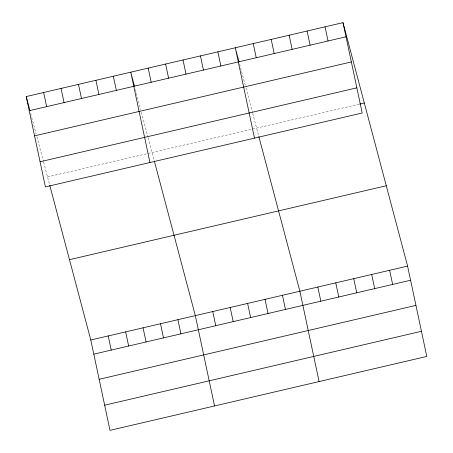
<?xml version="1.0" encoding="UTF-8"?>
<svg xmlns="http://www.w3.org/2000/svg" width="453" height="453" viewBox="0 0 453 453"><rect width="100%" height="100%" fill="white"/><g stroke="black" fill="none" stroke-linecap="round" stroke-linejoin="round"><path stroke-width="0.34" stroke-dasharray="2.27 1.7" d="M47.525 176.897L251.913 129.213M252.581 129.054L358.991 104.23M239.552 63.845L240.441 67.197M240.617 67.865L245.237 85.272M245.945 87.95L252.519 112.718M252.695 113.386L258.663 135.877M135.368 89.575L140.696 109.66M141.41 112.338L147.978 137.112M148.159 137.78L154.122 160.266M30.651 113.295L31.54 116.648M31.716 117.316L36.155 134.054M36.869 136.727L43.443 161.5M43.618 162.168L49.587 184.66"/><path stroke-width="0.68" d="M342.995 22.65L362.202 112.995L45.413 186.902L26.212 96.563L342.995 22.65L407.587 266.098L426.788 356.437L110.005 430.35L90.798 340.005L49.756 185.305M29.219 110.708L346.007 36.795M34.564 135.855L351.347 61.942M40.068 161.761L356.856 87.848M359.659 104.071L364.314 102.99M69.485 259.671L386.273 185.758M90.798 340.005L407.587 266.098M93.805 354.155L410.594 280.243M99.15 379.297L415.939 305.39M104.66 405.203L421.443 331.296M239.02 61.84L235.288 47.78L254.495 138.125M258.833 136.523L299.88 291.228L319.082 381.568M134.479 86.229L130.753 72.169L149.954 162.514M154.297 160.911L195.339 315.616L214.541 405.962M26.212 96.563L29.943 110.623M389.637 270.282L392.643 284.433M325.044 26.84L328.051 40.985M371.681 274.473L374.688 288.618M307.094 31.025L310.101 45.175M353.731 278.663L356.738 292.808M289.144 35.215L292.151 49.36M335.781 282.848L338.787 296.998M271.194 39.405L274.201 53.55M317.83 287.038L320.837 301.183M253.244 43.59L256.251 57.741M282.457 295.288L285.464 309.439M217.865 51.846L220.871 65.991M265.033 299.354L268.04 313.504M200.441 55.912L203.448 70.056M247.61 303.419L250.617 317.57M183.018 59.977L186.024 74.122M230.186 307.485L233.193 321.63M165.6 64.043L168.607 78.188M212.763 311.551L215.77 325.696M148.176 68.103L151.183 82.253M177.916 319.682L180.923 333.827M113.329 76.234L116.336 90.379M160.492 323.748L163.499 337.893M95.906 80.3L98.913 94.445M143.069 327.813L146.076 341.958M78.482 84.366L81.489 98.511M125.645 331.879L128.652 346.024M61.059 88.431L64.066 102.576M108.222 335.939L111.228 350.09M43.635 92.497L46.642 106.642"/></g></svg>
